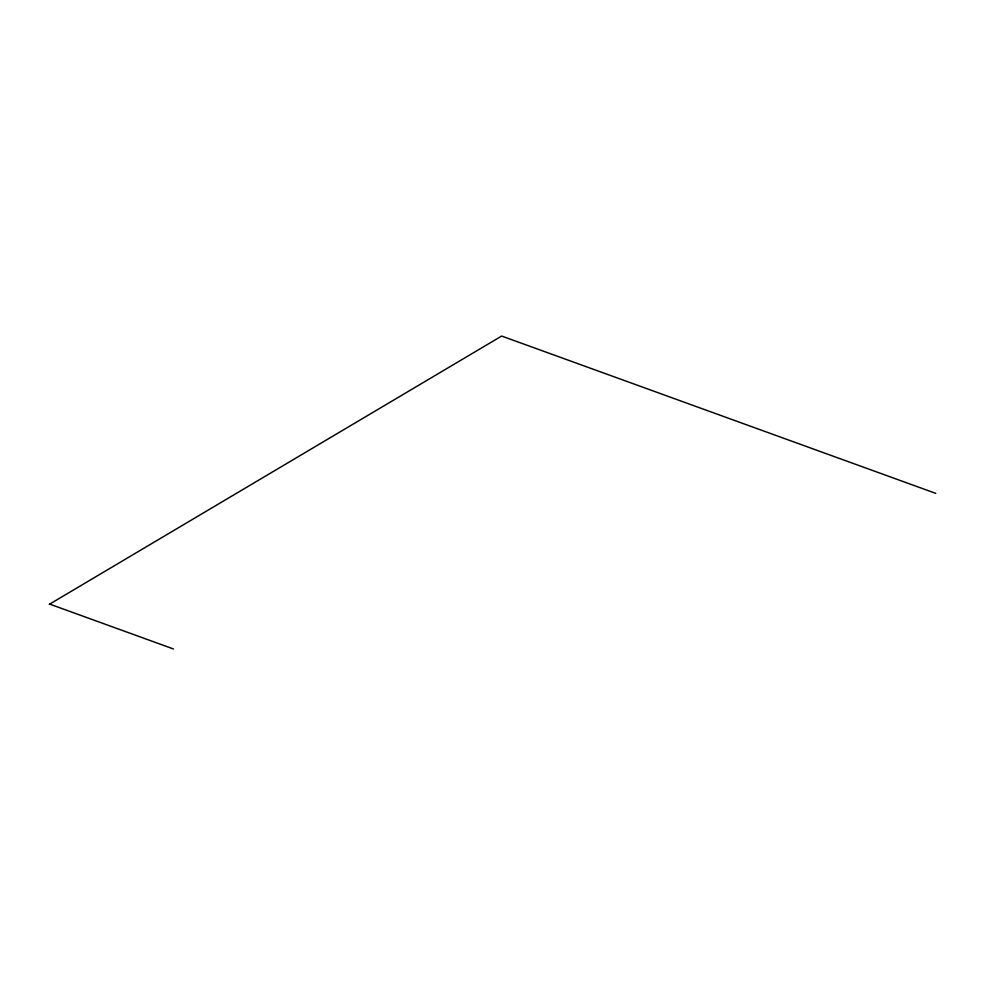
<?xml version="1.0" encoding="UTF-8"?>
<svg xmlns="http://www.w3.org/2000/svg" width="985" height="985" viewBox="0 0 985 985"><rect width="100%" height="100%" fill="white"/><g stroke="black" fill="none" stroke-linecap="round" stroke-linejoin="round"><path stroke-width="1.48" d="M49.25 604.359L501.648 336.045L935.75 493.362M49.582 604.076L173.422 648.955"/></g></svg>
